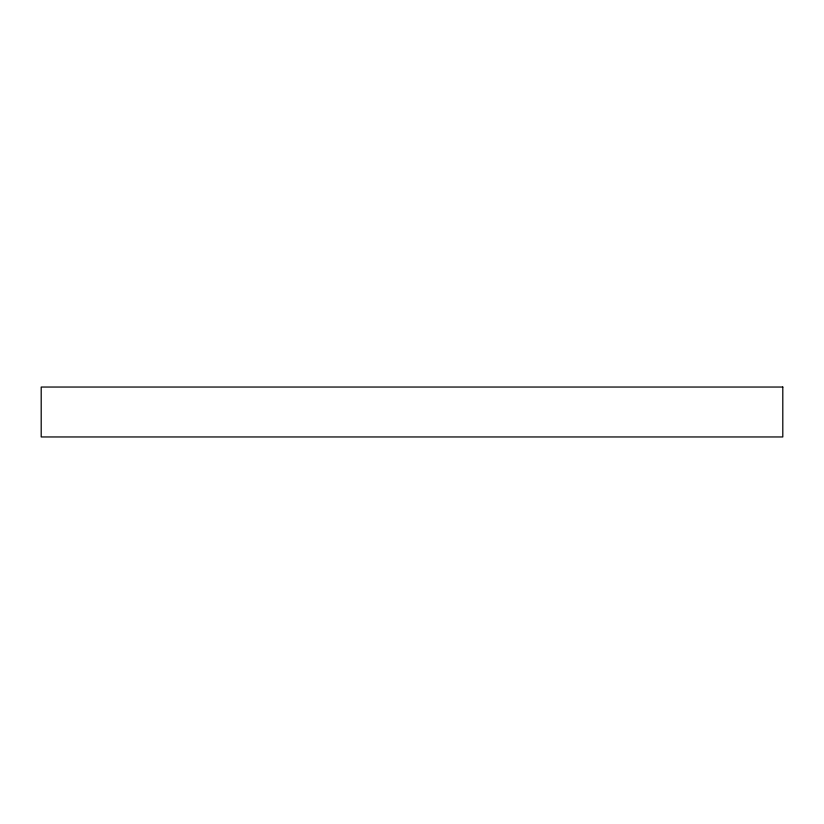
<?xml version="1.0" encoding="UTF-8"?>
<svg xmlns="http://www.w3.org/2000/svg" width="824" height="824" viewBox="0 0 824 824"><rect width="100%" height="100%" fill="white"/><g stroke="black" fill="none" stroke-linecap="round" stroke-linejoin="round"><path stroke-width="1.24" d="M782.8 387.043L41.2 387.043L41.2 436.957L782.8 436.957L782.8 387.043"/></g></svg>
